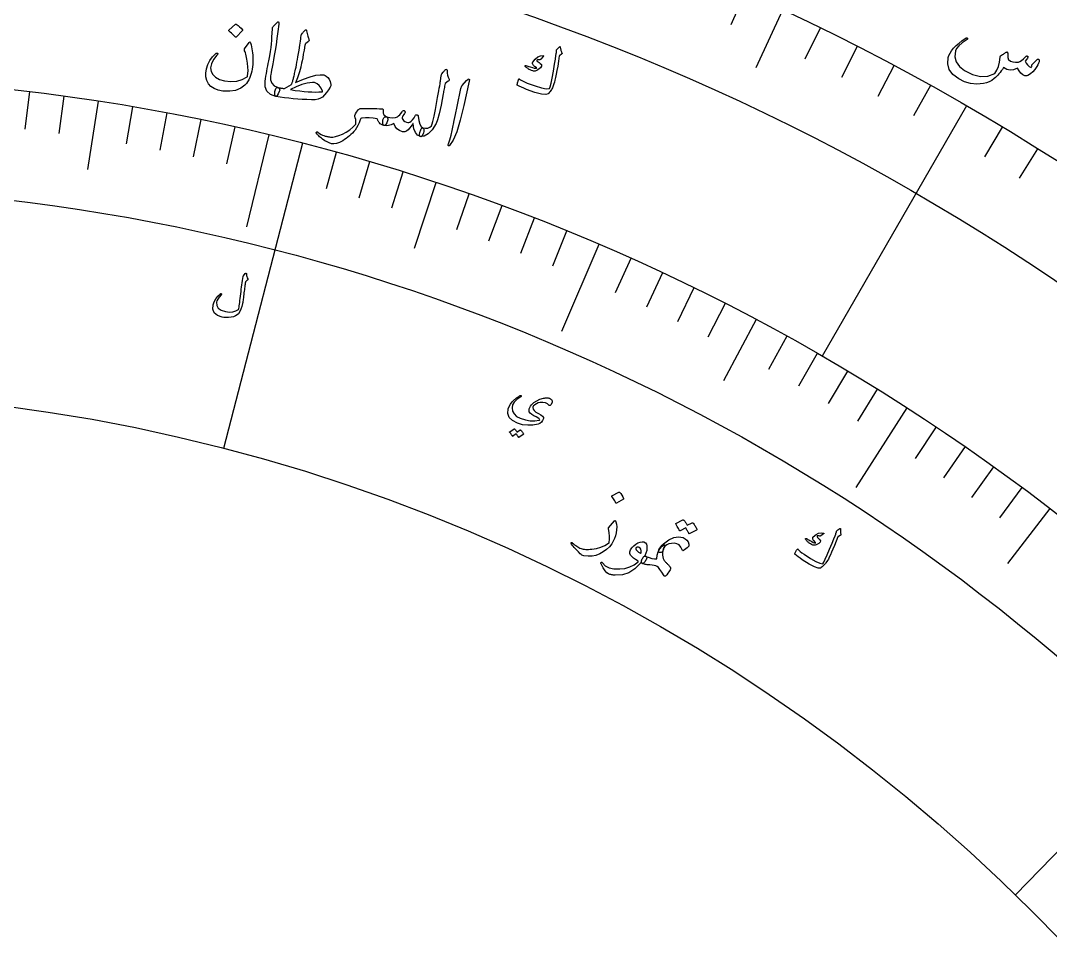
# Model space of a CAD drawing. Header units: millimetres. Extents: x -88 to 88, y -88 to 114.
# Drawn here: x 8.12 to 42.63, y 41.28 to 71.83 of the extents above; entities that cross this region are included whole.
import ezdxf

# ---------------------------------------------------------------- set-up
doc = ezdxf.new("R2010")
doc.units = ezdxf.units.MM
for name, color, linetype in [('ENGRAVE', 7, 'Continuous'), ('ENGRAVE_FINE', 8, 'Continuous'), ('TEXT', 5, 'Continuous')]:
    doc.layers.add(name, color=color, linetype=linetype)

msp = doc.modelspace()

# ---------------------------------------------------------------- linework, layer by layer
at = {"layer": 'ENGRAVE'}
for points in [[(33.6573, 72.1784), (32.7573, 70.2483)], [(10.7214, 69.1336), (10.3654, 66.8378)], [(39.82, 68.9703), (34.98, 60.5871)], [(16.4353, 68.0021), (15.6911, 64.9227)], [(17.5662, 67.7188), (14.9147, 57.4971)], [(22.0396, 66.3977), (21.3078, 64.1928)], [(27.4964, 64.33), (26.2513, 61.4169)], [(32.7682, 61.8114), (31.6801, 59.7588)], [(37.8186, 58.857), (36.1061, 56.1918)], [(42.6121, 55.4852), (41.1971, 53.6427)], [(48.8266, 50.1035), (41.4566, 42.5407)]]:
    msp.add_lwpolyline(points, dxfattribs=at)
for radius in [86.24, 86.24, 83.93, 79.64, 79.64, 76.252, 69.96, 69.96, 66.264, 59.4, 59.4]:
    msp.add_circle((0, 0), radius, dxfattribs=at)
at = {"layer": 'ENGRAVE_FINE'}
for points in [[(32.3925, 72.7548), (31.92, 71.6936)], [(34.9119, 71.58), (34.4027, 70.5359)], [(36.1558, 70.9598), (35.6284, 69.9248)], [(37.3887, 70.3179), (36.8434, 69.2923)], [(8.4138, 69.4522), (8.2614, 68.1942)], [(38.6102, 69.6547), (38.0471, 68.6388)], [(9.5689, 69.3025), (9.3956, 68.0472)], [(11.8711, 68.9455), (11.6561, 67.6966)], [(13.0177, 68.7382), (12.7819, 67.4931)], [(14.1607, 68.5119), (13.9043, 67.2709)], [(15.3001, 68.2665), (15.0229, 67.0299)], [(41.0176, 68.2648), (40.4194, 67.2691)], [(18.6923, 67.4166), (18.3537, 66.1955)], [(42.2028, 67.5386), (41.5872, 66.5535)], [(19.8135, 67.0957), (19.4546, 65.8803)], [(20.9294, 66.756), (20.5503, 65.5468)], [(23.144, 66.0209), (22.7248, 64.825)], [(24.2422, 65.6256), (23.8031, 64.4369)], [(25.3338, 65.212), (24.8749, 64.0308)], [(26.4187, 64.7801), (25.9401, 63.6067)], [(28.5668, 63.8619), (28.0493, 62.7052)], [(29.6294, 63.3759), (29.0927, 62.2279)], [(30.6841, 62.872), (30.1283, 61.7332)], [(31.7304, 62.3505), (31.1557, 61.2211)], [(33.7972, 61.2548), (33.185, 60.1453)], [(34.817, 60.681), (34.1863, 59.5818)], [(35.8274, 60.09), (35.1784, 59.0015)], [(36.828, 59.4819), (36.1609, 58.4045)], [(38.799, 58.2154), (38.0962, 57.161)], [(39.7688, 57.5573), (39.0485, 56.5148)], [(40.7278, 56.8828), (39.9901, 55.8524)], [(41.6757, 56.192), (40.9208, 55.1742)]]:
    msp.add_lwpolyline(points, dxfattribs=at)
at = {"layer": 'TEXT'}
for points in [[(16.7321, 71.7754), (16.7409, 71.7838), (16.7486, 71.7889), (16.755, 71.7909), (16.7603, 71.7896), (16.7673, 71.7835), (16.7714, 71.7688), (16.7727, 71.7458), (16.7711, 71.7143), (16.7414, 71.4621), (16.7108, 71.2297), (16.6793, 71.0169), (16.6472, 70.8239), (16.6169, 70.6594), (16.59, 70.512), (16.5664, 70.3815), (16.5461, 70.2681), (16.529, 70.1717), (16.5148, 70.0924), (16.5035, 70.0302), (16.4951, 69.9851), (16.4928, 69.8447), (16.5339, 69.7312), (16.6184, 69.6447), (16.7463, 69.585), (16.7813, 69.5661), (16.7997, 69.5374), (16.8014, 69.4987), (16.7864, 69.4502), (16.7524, 69.3763), (16.7225, 69.3249), (16.6968, 69.2959), (16.6752, 69.2894), (16.4927, 69.3595), (16.3714, 69.4676), (16.3115, 69.614), (16.3128, 69.7989), (16.3262, 69.8843), (16.3402, 69.9699), (16.3549, 70.0554), (16.3702, 70.1411), (16.386, 70.2268), (16.402, 70.3127), (16.4183, 70.3988), (16.4348, 70.485), (16.4665, 70.6494), (16.492, 70.7982), (16.5111, 70.9313), (16.524, 71.0487), (16.5332, 71.1622), (16.5415, 71.2835), (16.5489, 71.4125), (16.5554, 71.5494), (16.5577, 71.5738), (16.5633, 71.5953), (16.5723, 71.6138), (16.5845, 71.6294)], [(15.3162, 71.7109), (15.3213, 71.7141), (15.3277, 71.7154), (15.3355, 71.7146), (15.3446, 71.7117), (15.4045, 71.6717), (15.4593, 71.6266), (15.509, 71.5766), (15.5535, 71.5215), (15.5574, 71.5138), (15.5582, 71.5067), (15.5562, 71.5002), (15.5512, 71.4944), (15.3392, 71.2776), (15.3321, 71.2728), (15.3242, 71.273), (15.3157, 71.2781), (15.3064, 71.2881), (15.2984, 71.2967), (15.2857, 71.3098), (15.2682, 71.3274), (15.246, 71.3494), (15.2186, 71.376), (15.1856, 71.4072), (15.1469, 71.443), (15.1026, 71.4834), (15.097, 71.4898), (15.0946, 71.4955), (15.0957, 71.5005), (15.1001, 71.5047)], [(17.6551, 71.5122), (17.6651, 71.5187), (17.6737, 71.5224), (17.6806, 71.5235), (17.686, 71.522), (17.6918, 71.5175), (17.6966, 71.5107), (17.7003, 71.5015), (17.703, 71.4899), (17.7134, 71.4404), (17.7234, 71.3944), (17.7333, 71.3519), (17.7428, 71.313), (17.7524, 71.278), (17.7624, 71.2472), (17.7728, 71.2206), (17.7836, 71.1984), (17.7911, 71.1804), (17.7909, 71.1635), (17.7829, 71.1476), (17.7672, 71.1328), (17.68, 71.0675), (17.6679, 71.0555), (17.6583, 71.0407), (17.651, 71.0232), (17.6462, 71.0028), (17.6185, 70.8455), (17.5938, 70.7069), (17.5719, 70.5873), (17.553, 70.4865), (17.5371, 70.4043), (17.5245, 70.3404), (17.5152, 70.2948), (17.509, 70.2677), (17.4884, 70.1879), (17.4674, 70.1127), (17.4459, 70.0419), (17.424, 69.9755), (17.4019, 69.9136), (17.3799, 69.856), (17.3578, 69.8027), (17.3358, 69.7538), (17.6012, 69.8684), (17.8276, 69.9505), (18.0144, 70.0003), (18.1614, 70.0181), (18.2244, 70.0166), (18.2792, 70.0084), (18.3256, 69.9937), (18.3637, 69.9723), (18.4136, 69.9273), (18.456, 69.8659), (18.4909, 69.7881), (18.5183, 69.6939), (18.5208, 69.6725), (18.5179, 69.6495), (18.5098, 69.6247), (18.4964, 69.5984), (18.4373, 69.5066), (18.3735, 69.4213), (18.3049, 69.3425), (18.2316, 69.2701), (18.1679, 69.2279), (18.0859, 69.1983), (17.9855, 69.1812), (17.8668, 69.1767), (17.711, 69.1817), (17.557, 69.1893), (17.4049, 69.1993), (17.2546, 69.2118), (17.1063, 69.227), (16.9603, 69.2449), (16.8166, 69.2657), (16.6752, 69.2894), (16.6606, 69.2977), (16.6494, 69.3147), (16.6416, 69.3405), (16.6372, 69.375), (16.6359, 69.4163), (16.6392, 69.4552), (16.647, 69.4918), (16.6595, 69.5259), (16.6761, 69.5543), (16.696, 69.5736), (16.7195, 69.5838), (16.7463, 69.585), (16.7802, 69.5788), (16.8123, 69.5734), (16.8427, 69.5689), (16.8713, 69.5652), (16.8981, 69.562), (16.9229, 69.5588), (16.9458, 69.5556), (16.9668, 69.5524), (17.1935, 69.6846), (17.197, 69.6919), (17.2011, 69.7015), (17.2057, 69.7132), (17.2109, 69.7273), (17.2167, 69.7436), (17.223, 69.7621), (17.2299, 69.783), (17.2373, 69.806), (17.2451, 69.8312), (17.2529, 69.8583), (17.2607, 69.8874), (17.2686, 69.9184), (17.2766, 69.951), (17.2851, 69.9852), (17.2938, 70.0207), (17.303, 70.0577), (17.3129, 70.0996), (17.324, 70.15), (17.3363, 70.2087), (17.3498, 70.2758), (17.3644, 70.3509), (17.38, 70.4336), (17.3966, 70.5239), (17.4141, 70.6218), (17.4525, 70.8391), (17.481, 71.0115), (17.4998, 71.1389), (17.5087, 71.2212), (17.5127, 71.2746), (17.5166, 71.315), (17.5205, 71.3423), (17.5242, 71.3566), (17.541, 71.3812), (17.5576, 71.404), (17.5741, 71.4252), (17.5903, 71.4447), (17.6065, 71.4629), (17.6227, 71.4802), (17.6389, 71.4966), (17.6551, 71.5122)], [(15.8288, 71.0805), (15.8444, 71.0186), (15.8585, 70.9544), (15.8712, 70.888), (15.8824, 70.8193), (15.8917, 70.7479), (15.8986, 70.6737), (15.903, 70.5965), (15.905, 70.5164), (15.9043, 70.4372), (15.9, 70.3595), (15.8921, 70.2833), (15.8806, 70.2085), (15.8655, 70.135), (15.8467, 70.0625), (15.8243, 69.991), (15.7982, 69.9206), (15.765, 69.848), (15.7274, 69.7825), (15.6854, 69.724), (15.639, 69.6725), (15.4964, 69.5636), (15.3256, 69.494), (15.1267, 69.4634), (14.8994, 69.4717), (14.7402, 69.5016), (14.6059, 69.5522), (14.4962, 69.6236), (14.4113, 69.7161), (14.3551, 69.8238), (14.3253, 69.9424), (14.3221, 70.0719), (14.3454, 70.2124), (14.3944, 70.3563), (14.4634, 70.49), (14.5525, 70.6135), (14.6618, 70.7267), (14.678, 70.7389), (14.6923, 70.7445), (14.7049, 70.7436), (14.7158, 70.7362), (14.7246, 70.7236), (14.7247, 70.7085), (14.7161, 70.6908), (14.6987, 70.6707), (14.5826, 70.5238), (14.5115, 70.3844), (14.4852, 70.2525), (14.5034, 70.1282), (14.5609, 70.0197), (14.6554, 69.9309), (14.7868, 69.8618), (14.9552, 69.8121), (15.1665, 69.788), (15.3627, 69.8023), (15.5441, 69.8554), (15.711, 69.9472), (15.7149, 69.9509), (15.7184, 69.9568), (15.7215, 69.965), (15.7243, 69.9754), (15.7381, 70.0591), (15.7422, 70.1592), (15.7365, 70.2758), (15.7209, 70.4089), (15.7104, 70.4764), (15.6996, 70.5395), (15.6887, 70.598), (15.6777, 70.6521), (15.6662, 70.7015), (15.654, 70.746), (15.6412, 70.7857), (15.6278, 70.8205), (15.6217, 70.8385), (15.6195, 70.8544), (15.6212, 70.868), (15.6268, 70.8796), (15.7809, 71.1015), (15.7934, 71.1136), (15.8056, 71.1142), (15.8174, 71.1031), (15.8288, 71.0805)], [(42.1871, 70.5284), (42.199, 70.5375), (42.2103, 70.5423), (42.2209, 70.5429), (42.2309, 70.5392), (42.2415, 70.531), (42.2489, 70.521), (42.2529, 70.5094), (42.2535, 70.496), (42.2487, 70.4526), (42.2345, 70.4036), (42.2109, 70.3492), (42.1779, 70.2892), (42.1145, 70.1971), (42.042, 70.1168), (41.9604, 70.0485), (41.8699, 69.992), (41.8439, 69.9809), (41.8191, 69.9751), (41.7956, 69.9746), (41.7735, 69.9792), (41.7043, 70.0147), (41.6395, 70.0692), (41.5791, 70.1427), (41.5229, 70.2353), (41.3976, 70.1813), (41.2785, 70.1663), (41.1656, 70.1904), (41.0588, 70.2537), (41.0214, 70.1978), (40.9838, 70.1451), (40.946, 70.0955), (40.908, 70.049), (40.8696, 70.0053), (40.8305, 69.964), (40.7909, 69.9252), (40.7506, 69.8888), (40.6706, 69.8273), (40.5826, 69.7787), (40.4869, 69.7429), (40.3832, 69.7198), (40.1636, 69.7044), (39.9532, 69.7254), (39.7519, 69.7827), (39.5595, 69.8765), (39.3661, 70.0236), (39.2425, 70.1925), (39.1886, 70.3834), (39.2045, 70.5967), (39.2278, 70.6638), (39.2662, 70.737), (39.3198, 70.8164), (39.3885, 70.9019), (39.4721, 70.9909), (39.5688, 71.0781), (39.6787, 71.1633), (39.8018, 71.2466), (39.8106, 71.2513), (39.8192, 71.2533), (39.8277, 71.2526), (39.8361, 71.2493), (39.8435, 71.2443), (39.8491, 71.2384), (39.8529, 71.2317), (39.8549, 71.2243), (39.854, 71.2154), (39.8509, 71.2074), (39.8455, 71.2001), (39.8378, 71.1937), (39.6775, 71.081), (39.559, 70.9807), (39.4822, 70.8932), (39.4469, 70.8185), (39.4279, 70.6209), (39.4726, 70.4445), (39.5809, 70.289), (39.7528, 70.1543), (40.0249, 70.0218), (40.2853, 69.9618), (40.5347, 69.9742), (40.7733, 70.0595), (40.837, 70.17), (40.8868, 70.2969), (40.9226, 70.4402), (40.9444, 70.5999), (40.9453, 70.6168), (40.9484, 70.6306), (40.9539, 70.6412), (40.9617, 70.6487), (40.9943, 70.6708), (41.0251, 70.6914), (41.0541, 70.7105), (41.0814, 70.7281), (41.1066, 70.7438), (41.1297, 70.7574), (41.1507, 70.7688), (41.1694, 70.778), (41.1788, 70.7811), (41.1863, 70.7802), (41.192, 70.7752), (41.1958, 70.7663), (41.1971, 70.7606), (41.1985, 70.7519), (41.2001, 70.7404), (41.2019, 70.726), (41.2035, 70.709), (41.2046, 70.6895), (41.2051, 70.6676), (41.2052, 70.6431), (41.2064, 70.5955), (41.2098, 70.5595), (41.2153, 70.535), (41.2231, 70.5222), (41.291, 70.4745), (41.3695, 70.4448), (41.4586, 70.4331), (41.5585, 70.4395), (41.6034, 70.4564), (41.6601, 70.494), (41.7286, 70.5523), (41.809, 70.6313), (41.8167, 70.6388), (41.8256, 70.6436), (41.8358, 70.6459), (41.8472, 70.6456), (41.8571, 70.6439), (41.8654, 70.6403), (41.8722, 70.6349), (41.8775, 70.6277), (41.8778, 70.6044), (41.8627, 70.5699), (41.8322, 70.5242), (41.7862, 70.4674), (41.8215, 70.4007), (41.8674, 70.3434), (41.9239, 70.2954), (41.9911, 70.2566), (42.0021, 70.2771), (42.0092, 70.2948), (42.0124, 70.3099), (42.0116, 70.3221), (42.0097, 70.3344), (42.0104, 70.3451), (42.014, 70.3541), (42.0202, 70.3614)], [(26.2045, 70.9332), (26.2082, 70.9069), (26.2127, 70.8815), (26.2182, 70.8571), (26.2246, 70.8337), (26.2321, 70.8112), (26.2408, 70.7895), (26.2507, 70.7687), (26.2618, 70.7488), (26.2652, 70.7387), (26.2639, 70.7288), (26.258, 70.7192), (26.2474, 70.7099), (26.1872, 70.6623), (26.1811, 70.657), (26.1764, 70.6523), (26.1731, 70.6482), (26.1713, 70.6448), (26.1438, 70.466), (26.1176, 70.3048), (26.093, 70.1613), (26.0698, 70.0355), (26.048, 69.9275), (26.0276, 69.8375), (26.0087, 69.7655), (25.9911, 69.7114), (25.9537, 69.6111), (25.9401, 69.5799), (25.9248, 69.5492), (25.908, 69.519), (25.8896, 69.4891), (25.8696, 69.4598), (25.8476, 69.431), (25.8239, 69.4028), (25.7983, 69.375), (25.7189, 69.3493), (25.5713, 69.3664), (25.3555, 69.426), (25.0711, 69.5273), (24.9835, 69.5623), (24.9032, 69.5969), (24.8303, 69.6311), (24.7647, 69.6649), (24.7594, 69.6698), (24.7563, 69.6754), (24.7555, 69.6816), (24.7569, 69.6885), (24.7663, 69.7207), (24.775, 69.7499), (24.7831, 69.7762), (24.7906, 69.7995), (24.7975, 69.8201), (24.804, 69.8382), (24.8101, 69.8539), (24.8157, 69.8671), (24.8193, 69.8744), (24.8235, 69.8777), (24.8283, 69.877), (24.8338, 69.8723), (24.8766, 69.8407), (24.9347, 69.8079), (25.0079, 69.774), (25.0964, 69.7389), (25.3635, 69.6423), (25.5769, 69.5787), (25.7367, 69.5484), (25.8432, 69.5519), (25.8662, 69.6143), (25.8956, 69.7324), (25.9313, 69.9061), (25.9732, 70.1355), (26.0131, 70.3659), (26.0424, 70.5404), (26.0612, 70.6591), (26.0698, 70.722), (26.0716, 70.7393), (26.0733, 70.7556), (26.0749, 70.7707), (26.0764, 70.7848), (26.0777, 70.7975), (26.0788, 70.8089), (26.0797, 70.8189), (26.0803, 70.8276), (26.083, 70.846), (26.0884, 70.8624), (26.0968, 70.877), (26.1079, 70.8896), (26.1763, 70.9529), (26.1815, 70.957), (26.1863, 70.9591), (26.1907, 70.9594), (26.1947, 70.9578), (26.1986, 70.9533), (26.2016, 70.9477), (26.2036, 70.941), (26.2045, 70.9332)], [(25.6297, 70.6595), (25.6334, 70.6575), (25.6362, 70.6548), (25.6382, 70.6512), (25.6392, 70.6467), (25.6388, 70.6432), (25.6378, 70.6397), (25.6362, 70.636), (25.634, 70.6323), (25.5509, 70.5392), (25.5416, 70.5301), (25.5329, 70.5236), (25.525, 70.5198), (25.5177, 70.5187), (25.489, 70.5208), (25.4633, 70.5192), (25.4407, 70.5138), (25.4212, 70.5048), (25.4156, 70.4983), (25.4167, 70.489), (25.4242, 70.4766), (25.4383, 70.4614), (25.4485, 70.4532), (25.4591, 70.4452), (25.4702, 70.4372), (25.4818, 70.4294), (25.494, 70.4216), (25.507, 70.4139), (25.5206, 70.4062), (25.5351, 70.3985), (25.5797, 70.3577), (25.5803, 70.3071), (25.5369, 70.2465), (25.4497, 70.176), (25.4175, 70.1573), (25.388, 70.1443), (25.3612, 70.137), (25.337, 70.1355), (25.3123, 70.139), (25.2799, 70.1485), (25.2397, 70.164), (25.1918, 70.1854), (25.1675, 70.1969), (25.1448, 70.2086), (25.1236, 70.2207), (25.104, 70.2331), (25.0859, 70.2454), (25.069, 70.2572), (25.0534, 70.2686), (25.0391, 70.2795), (25.0311, 70.2886), (25.0262, 70.2974), (25.0245, 70.306), (25.0258, 70.3144), (25.03, 70.322), (25.036, 70.3264), (25.0437, 70.3276), (25.0531, 70.3255), (25.0826, 70.3172), (25.1159, 70.3072), (25.153, 70.2955), (25.1939, 70.2822), (25.2701, 70.2573), (25.3306, 70.2406), (25.3754, 70.2321), (25.4045, 70.2319), (25.4088, 70.2331), (25.4117, 70.2357), (25.4134, 70.2396), (25.4139, 70.2448), (25.4131, 70.2484), (25.4107, 70.2523), (25.4067, 70.2565), (25.4011, 70.261), (25.3463, 70.2971), (25.3238, 70.3133), (25.3057, 70.3303), (25.2919, 70.348), (25.2825, 70.3665), (25.2761, 70.3865), (25.2748, 70.4053), (25.2786, 70.4228), (25.2875, 70.439), (25.3671, 70.5417), (25.4507, 70.6126), (25.5382, 70.6519), (25.6297, 70.6595)], [(22.2388, 70.0519), (22.2777, 70.0974), (22.3083, 70.1335), (22.3304, 70.1604), (22.3442, 70.178), (22.354, 70.1888), (22.3643, 70.1955), (22.3751, 70.198), (22.3864, 70.1964), (22.3979, 70.1905), (22.4061, 70.1813), (22.4109, 70.1686), (22.4124, 70.1527), (22.4177, 70.0749), (22.4305, 70.0023), (22.4508, 69.9348), (22.4785, 69.8725), (22.4857, 69.8531), (22.4835, 69.8345), (22.4721, 69.8167), (22.4515, 69.7996), (22.3473, 69.723), (22.3379, 69.6768), (22.3288, 69.6314), (22.3199, 69.5868), (22.3113, 69.543), (22.3029, 69.5), (22.2947, 69.4579), (22.2869, 69.4165), (22.2792, 69.3759), (22.2081, 69.0005), (22.1445, 68.7095), (22.0888, 68.503), (22.0412, 68.3808), (21.9079, 68.1742), (21.7755, 68.0324), (21.644, 67.9554), (21.5131, 67.9431), (21.5099, 67.9441), (21.5067, 67.9451), (21.5036, 67.9462), (21.5004, 67.9472), (21.4871, 67.9713), (21.4881, 68.0166), (21.5031, 68.0831), (21.5324, 68.1709), (21.5457, 68.2025), (21.5622, 68.2234), (21.582, 68.2336), (21.6049, 68.233), (21.6914, 68.2235), (21.7686, 68.2315), (21.8364, 68.257), (21.8948, 68.3001), (21.9137, 68.3684), (21.9333, 68.4465), (21.9537, 68.5347), (21.9748, 68.6328), (21.9967, 68.7404), (22.0194, 68.857), (22.043, 68.9827), (22.0673, 69.1174), (22.0923, 69.2496), (22.1142, 69.3684), (22.1333, 69.474), (22.1494, 69.5664), (22.1631, 69.6453), (22.1747, 69.7108), (22.1842, 69.7627), (22.1917, 69.8011), (22.2171, 69.995), (22.2218, 70.0135), (22.227, 70.0291), (22.2327, 70.0419), (22.2388, 70.0519)], [(17.9704, 69.7535), (17.9536, 69.7571), (17.9361, 69.7597), (17.9179, 69.7611), (17.899, 69.7614), (17.7219, 69.7393), (17.5411, 69.6911), (17.3569, 69.6169), (17.1693, 69.5166), (17.3258, 69.493), (17.4751, 69.4735), (17.6172, 69.458), (17.7522, 69.4468), (17.8802, 69.4399), (18.0012, 69.4376), (18.1153, 69.44), (18.2224, 69.4471), (18.2326, 69.4486), (18.2386, 69.4525), (18.2405, 69.4587), (18.2382, 69.4674), (18.1905, 69.572), (18.13, 69.6546), (18.0566, 69.7151), (17.9704, 69.7535)], [(23.0641, 69.8201), (23.1151, 69.8691), (23.1473, 69.8816), (23.1605, 69.8576), (23.1548, 69.7972), (22.9688, 68.9869), (22.8524, 68.4903), (22.7338, 68.1021), (22.6135, 67.8221), (22.492, 67.6503), (22.4763, 67.6382), (22.4642, 67.6329), (22.4556, 67.6344), (22.4507, 67.6427), (22.4482, 67.6539), (22.4483, 67.6675), (22.4509, 67.6833), (22.456, 67.7014), (22.5021, 67.8403), (22.5446, 67.9897), (22.5834, 68.1496), (22.6185, 68.3202), (22.6285, 68.3644), (22.6542, 68.4845), (22.6955, 68.6803), (22.7522, 68.9519), (22.8719, 69.5563), (22.8804, 69.5877), (22.8914, 69.6156), (22.9049, 69.6401), (22.9209, 69.6611)], [(20.3031, 68.3145), (20.2534, 68.3316), (20.2102, 68.3517), (20.1736, 68.3746), (20.1434, 68.4005), (20.1305, 68.414), (20.119, 68.4288), (20.109, 68.4449), (20.1005, 68.4624), (20.0929, 68.4809), (20.0858, 68.5001), (20.0791, 68.5201), (20.0728, 68.5409), (19.9324, 68.5599), (19.8019, 68.5704), (19.6813, 68.5726), (19.5707, 68.5665), (19.5461, 68.5606), (19.5263, 68.5484), (19.5113, 68.5301), (19.5011, 68.5056), (19.4634, 68.4037), (19.4219, 68.313), (19.3768, 68.2334), (19.3279, 68.165), (19.2842, 68.1131), (19.2382, 68.0631), (19.19, 68.0151), (19.1396, 67.9689), (19.0871, 67.9249), (19.0324, 67.8833), (18.9757, 67.8439), (18.917, 67.8068), (18.8062, 67.7471), (18.7059, 67.7103), (18.6158, 67.6964), (18.536, 67.7053), (18.4638, 67.7297), (18.3903, 67.7634), (18.3154, 67.8067), (18.2393, 67.8593), (18.2027, 67.8881), (18.1696, 67.9152), (18.1399, 67.9407), (18.1136, 67.9647), (18.0904, 67.9869), (18.0702, 68.0072), (18.0528, 68.0257), (18.0384, 68.0423), (18.0305, 68.0553), (18.0273, 68.068), (18.0286, 68.0803), (18.0345, 68.0923), (18.0437, 68.101), (18.0547, 68.1035), (18.0674, 68.0999), (18.0819, 68.0902), (18.1384, 68.0505), (18.1904, 68.0185), (18.238, 67.9941), (18.2813, 67.9775), (18.304, 67.97), (18.3283, 67.963), (18.3543, 67.9565), (18.3819, 67.9503), (18.4111, 67.9446), (18.4419, 67.9393), (18.4743, 67.9345), (18.5083, 67.93), (18.5831, 67.9306), (18.6744, 67.9476), (18.7823, 67.9809), (18.907, 68.0305), (19.0345, 68.0945), (19.1507, 68.1711), (19.2556, 68.2604), (19.3493, 68.3626), (19.3531, 68.3667), (19.3552, 68.3714), (19.3558, 68.3765), (19.3548, 68.3821), (19.3546, 68.4506), (19.3486, 68.5137), (19.3366, 68.5715), (19.3188, 68.6239), (19.3183, 68.6547), (19.3392, 68.7024), (19.3813, 68.7668), (19.4448, 68.8481), (19.4609, 68.8628), (19.479, 68.8735), (19.499, 68.8801), (19.521, 68.8827), (19.6138, 68.8855), (19.7051, 68.8873), (19.7949, 68.8882), (19.8831, 68.888), (19.9702, 68.8866), (20.0564, 68.8835), (20.1417, 68.8789), (20.2262, 68.8726), (20.2458, 68.869), (20.2597, 68.861), (20.2679, 68.8485), (20.2703, 68.8314), (20.2668, 68.7955), (20.2674, 68.7619), (20.2722, 68.7305), (20.2812, 68.7015), (20.2966, 68.6758), (20.3198, 68.6513), (20.3509, 68.628), (20.3897, 68.6059), (20.4077, 68.5911), (20.4193, 68.5698), (20.4246, 68.542), (20.4236, 68.5077), (20.4174, 68.4708), (20.4072, 68.435), (20.393, 68.4005), (20.3747, 68.3672), (20.3554, 68.3405), (20.337, 68.3229), (20.3196, 68.3142), (20.3031, 68.3145)], [(20.3833, 68.6078), (20.4968, 68.581), (20.5956, 68.5726), (20.6799, 68.5825), (20.7496, 68.6109), (20.7857, 68.6385), (20.8238, 68.6757), (20.864, 68.7225), (20.9062, 68.7787), (20.9204, 68.7949), (20.934, 68.8064), (20.9471, 68.8132), (20.9597, 68.8154), (20.9743, 68.814), (20.9861, 68.8091), (20.995, 68.8006), (21.001, 68.7886), (21.0045, 68.7726), (21.0035, 68.7561), (20.9979, 68.7393), (20.9878, 68.7221), (20.9566, 68.6793), (20.9335, 68.6424), (20.9183, 68.6115), (20.9111, 68.5865), (20.9112, 68.5479), (20.9255, 68.5124), (20.9539, 68.4801), (20.9964, 68.4509), (21.0466, 68.428), (21.0914, 68.4164), (21.1309, 68.4162), (21.1652, 68.4272), (21.2072, 68.4577), (21.2533, 68.5069), (21.3035, 68.5747), (21.3577, 68.6611), (21.3651, 68.6712), (21.3758, 68.6766), (21.39, 68.6775), (21.4077, 68.6738), (21.4233, 68.6672), (21.4347, 68.6583), (21.4419, 68.6472), (21.4448, 68.6339), (21.4622, 68.4831), (21.4951, 68.3659), (21.5437, 68.2822), (21.6081, 68.2319), (21.6223, 68.219), (21.6307, 68.1947), (21.6332, 68.1589), (21.6299, 68.1116), (21.6232, 68.0754), (21.613, 68.0417), (21.5991, 68.0104), (21.5816, 67.9817), (21.565, 67.9606), (21.5486, 67.9469), (21.5324, 67.9408), (21.5163, 67.9421), (21.42, 67.9944), (21.3481, 68.0828), (21.3005, 68.2072), (21.277, 68.3677), (21.2759, 68.3761), (21.2728, 68.3797), (21.2679, 68.3786), (21.261, 68.3727), (21.2045, 68.2923), (21.1532, 68.2267), (21.1069, 68.1758), (21.0657, 68.1397), (21.0294, 68.118), (20.9927, 68.1048), (20.9556, 68.1001), (20.918, 68.104), (20.8149, 68.1433), (20.7327, 68.2021), (20.6711, 68.2806), (20.6303, 68.3787), (20.5379, 68.3382), (20.4516, 68.3142), (20.3712, 68.307), (20.2967, 68.3164), (20.2797, 68.3262), (20.2674, 68.3444), (20.2598, 68.3709), (20.2568, 68.4057), (20.2638, 68.5085), (20.2872, 68.5764), (20.327, 68.6095), (20.3833, 68.6078)], [(15.6485, 63.3569), (15.6534, 63.362), (15.6588, 63.3651), (15.6649, 63.3663), (15.6714, 63.3656), (15.6776, 63.3629), (15.6821, 63.3583), (15.6852, 63.3518), (15.6868, 63.3433), (15.6941, 63.2946), (15.7041, 63.2515), (15.7168, 63.2142), (15.7322, 63.1826), (15.7363, 63.1716), (15.7354, 63.1603), (15.7296, 63.1487), (15.7187, 63.1368), (15.7123, 63.1314), (15.7061, 63.1261), (15.7003, 63.121), (15.6948, 63.1161), (15.6897, 63.1115), (15.6849, 63.1073), (15.6804, 63.1036), (15.6764, 63.1002), (15.6694, 63.094), (15.6635, 63.086), (15.6587, 63.0762), (15.6551, 63.0646), (15.6491, 63.0307), (15.6431, 62.9936), (15.6371, 62.9533), (15.6311, 62.9098), (15.625, 62.8632), (15.6185, 62.8134), (15.6118, 62.7605), (15.6048, 62.7044), (15.5987, 62.6483), (15.5924, 62.5956), (15.5862, 62.5465), (15.5798, 62.5007), (15.5736, 62.4583), (15.5675, 62.4191), (15.5615, 62.383), (15.5556, 62.3501), (15.5343, 62.2537), (15.5038, 62.1649), (15.4643, 62.0837), (15.4158, 62.0102), (15.3763, 61.9697), (15.3226, 61.9366), (15.2548, 61.9107), (15.1728, 61.8921), (15.0864, 61.8812), (15.0069, 61.8779), (14.9344, 61.8822), (14.8689, 61.8943), (14.7121, 61.9555), (14.6105, 62.0446), (14.564, 62.1619), (14.5727, 62.3076), (14.6056, 62.41), (14.6568, 62.5058), (14.7266, 62.5949), (14.8149, 62.6773), (14.8212, 62.6818), (14.8272, 62.6841), (14.833, 62.6841), (14.8385, 62.6819), (14.844, 62.6782), (14.8479, 62.6741), (14.8502, 62.6696), (14.8508, 62.6647), (14.8505, 62.6578), (14.8487, 62.6514), (14.8455, 62.6456), (14.841, 62.6405), (14.7761, 62.5646), (14.7281, 62.4982), (14.6969, 62.4413), (14.6826, 62.3941), (14.6905, 62.2831), (14.743, 62.1945), (14.84, 62.1282), (14.9815, 62.0838), (15.1146, 62.0665), (15.2328, 62.0723), (15.3362, 62.1012), (15.4248, 62.1533), (15.4316, 62.1874), (15.4388, 62.2274), (15.4463, 62.2733), (15.4541, 62.3252), (15.4621, 62.3832), (15.4703, 62.4473), (15.4785, 62.5178), (15.4869, 62.5945), (15.4964, 62.6733), (15.506, 62.7509), (15.5158, 62.8272), (15.5258, 62.9021), (15.5361, 62.9757), (15.5468, 63.0479), (15.5579, 63.1187), (15.5694, 63.1881), (15.5777, 63.2556), (15.58, 63.263), (15.5828, 63.2698), (15.5862, 63.2758), (15.5903, 63.2812)], [(25.8221, 58.947), (25.7715, 58.9925), (25.7059, 59.0221), (25.6251, 59.0357), (25.5293, 59.0333), (25.4634, 59.0198), (25.403, 58.9957), (25.3482, 58.9612), (25.299, 58.9161), (25.2917, 58.906), (25.2865, 58.8945), (25.2833, 58.8815), (25.2823, 58.8671), (25.2944, 58.8156), (25.3302, 58.7653), (25.3897, 58.7161), (25.4727, 58.6679), (25.555, 58.6212), (25.6103, 58.5771), (25.6387, 58.5358), (25.6402, 58.4973), (25.6128, 58.4301), (25.5739, 58.3767), (25.5235, 58.3369), (25.4616, 58.3108), (25.2869, 58.2768), (25.1142, 58.2704), (24.9434, 58.2917), (24.7742, 58.3408), (24.6035, 58.4275), (24.4942, 58.5364), (24.4463, 58.6679), (24.4598, 58.8221), (24.4883, 58.8979), (24.5328, 58.9746), (24.5933, 59.0522), (24.6698, 59.1307), (24.6937, 59.1514), (24.7175, 59.171), (24.7414, 59.1896), (24.7652, 59.2071), (24.7891, 59.2236), (24.8134, 59.2392), (24.8379, 59.2538), (24.8627, 59.2675), (24.875, 59.2723), (24.8843, 59.2725), (24.8905, 59.268), (24.8937, 59.2588), (24.8935, 59.2492), (24.8909, 59.2406), (24.8857, 59.2331), (24.878, 59.2266), (24.7517, 59.1368), (24.6613, 59.0459), (24.6066, 58.9541), (24.5874, 58.8614), (24.6032, 58.7488), (24.6549, 58.6522), (24.7425, 58.5716), (24.8661, 58.5068), (25.0356, 58.45), (25.1977, 58.4205), (25.3525, 58.4183), (25.5002, 58.4436), (25.5099, 58.447), (25.5153, 58.4522), (25.5163, 58.4593), (25.5131, 58.4683), (25.494, 58.4908), (25.4561, 58.5192), (25.3995, 58.5535), (25.3241, 58.5937), (25.2488, 58.6378), (25.196, 58.6825), (25.1657, 58.7276), (25.158, 58.7733), (25.1653, 58.8201), (25.1812, 58.8655), (25.2058, 58.9097), (25.239, 58.9526), (25.3204, 59.03), (25.4145, 59.093), (25.5213, 59.1415), (25.6408, 59.1755), (25.6717, 59.1824), (25.7009, 59.1873), (25.7285, 59.1902), (25.7544, 59.1912), (25.7785, 59.1903), (25.8009, 59.1877), (25.8214, 59.1835), (25.8401, 59.1777), (25.9071, 59.1406), (25.9366, 59.0915), (25.9286, 59.0303), (25.8831, 58.9571), (25.8654, 58.9398), (25.8494, 58.9323), (25.8349, 58.9347), (25.8221, 58.947)], [(24.8589, 58.1146), (24.8621, 58.1159), (24.8659, 58.1159), (24.8701, 58.1146), (24.8749, 58.112), (24.8897, 58.0977), (24.9037, 58.083), (24.9168, 58.0677), (24.929, 58.0521), (24.9405, 58.0358), (24.9512, 58.0188), (24.9612, 58.001), (24.9704, 57.9824), (24.9716, 57.9774), (24.9711, 57.9729), (24.9689, 57.9688), (24.9651, 57.9652), (24.8194, 57.8634), (24.8162, 57.8626), (24.8128, 57.8641), (24.809, 57.8679), (24.8048, 57.874), (24.8023, 57.8791), (24.7979, 57.8864), (24.7916, 57.8961), (24.7833, 57.9081), (24.7731, 57.9225), (24.7607, 57.9396), (24.7463, 57.9593), (24.7299, 57.9817), (24.6157, 57.9029), (24.6112, 57.9009), (24.6068, 57.9018), (24.6026, 57.9056), (24.5986, 57.9123), (24.5951, 57.9181), (24.5895, 57.927), (24.5817, 57.9389), (24.5718, 57.9539), (24.5595, 57.9721), (24.5446, 57.9935), (24.5271, 58.0181), (24.507, 58.0461), (24.5053, 58.05), (24.5052, 58.0533), (24.5067, 58.0559), (24.5098, 58.0578), (24.6545, 58.1541), (24.6577, 58.1554), (24.6615, 58.1555), (24.6657, 58.1542), (24.6705, 58.1516), (24.6835, 58.1403), (24.6956, 58.1283), (24.707, 58.1157), (24.7176, 58.1025), (24.7275, 58.0888), (24.7366, 58.0747), (24.745, 58.0602), (24.7528, 58.0454)], [(28.1683, 56.0345), (28.1734, 56.0361), (28.1792, 56.0357), (28.1856, 56.0333), (28.1927, 56.0289), (28.2349, 55.9814), (28.2717, 55.9307), (28.3029, 55.8769), (28.3287, 55.8199), (28.3302, 55.8125), (28.3294, 55.8062), (28.3262, 55.8011), (28.3206, 55.7973), (28.0914, 55.6594), (28.0842, 55.657), (28.0776, 55.6589), (28.0714, 55.6651), (28.0657, 55.6757), (28.0608, 55.6848), (28.0529, 55.6988), (28.0419, 55.7177), (28.0278, 55.7415), (28.0104, 55.7703), (27.9891, 55.8043), (27.9641, 55.8435), (27.9354, 55.8879), (27.932, 55.8946), (27.9312, 55.8999), (27.9332, 55.9039), (27.938, 55.9066)], [(28.0245, 55.0684), (28.0285, 55.0725), (28.0322, 55.0754), (28.0359, 55.0771), (28.0393, 55.0776), (28.0471, 55.0745), (28.0546, 55.0665), (28.0617, 55.0537), (28.0685, 55.036), (28.0877, 54.9536), (28.0956, 54.8656), (28.0921, 54.7722), (28.0773, 54.6732), (28.0529, 54.571), (28.0204, 54.4746), (27.98, 54.3839), (27.9317, 54.299), (27.8496, 54.1966), (27.7549, 54.1066), (27.6477, 54.0289), (27.528, 53.9633), (27.3999, 53.9137), (27.2689, 53.8868), (27.1348, 53.8825), (26.9976, 53.9007), (26.9629, 53.9096), (26.9306, 53.9234), (26.9008, 53.9422), (26.8735, 53.966), (26.814, 54.0278), (26.7604, 54.0841), (26.7129, 54.1351), (26.6715, 54.1808), (26.6364, 54.221), (26.6077, 54.2557), (26.5854, 54.285), (26.5696, 54.3088), (26.567, 54.3151), (26.5657, 54.3207), (26.5657, 54.3257), (26.567, 54.33), (26.57, 54.335), (26.5739, 54.3391), (26.5785, 54.3424), (26.584, 54.3449), (26.59, 54.3459), (26.5962, 54.3447), (26.6025, 54.3414), (26.609, 54.336), (26.6481, 54.3016), (26.6862, 54.2703), (26.7234, 54.2421), (26.7596, 54.2171), (26.7953, 54.195), (26.8307, 54.1757), (26.8658, 54.1593), (26.9007, 54.1456), (26.9368, 54.1344), (26.9754, 54.1255), (27.0166, 54.1188), (27.0603, 54.1143), (27.1067, 54.1122), (27.1559, 54.1127), (27.2078, 54.1157), (27.2624, 54.1213), (27.4215, 54.1473), (27.5678, 54.1888), (27.7013, 54.2458), (27.822, 54.3184), (27.8307, 54.3248), (27.8381, 54.3336), (27.8442, 54.3447), (27.849, 54.3582), (27.8595, 54.4468), (27.8582, 54.5518), (27.8451, 54.6733), (27.8201, 54.8112), (27.82, 54.8192), (27.8209, 54.8259), (27.8227, 54.8312), (27.8256, 54.8352)], [(30.625, 55.007), (30.6301, 55.0084), (30.6359, 55.0078), (30.6422, 55.0051), (30.6492, 55.0004), (30.6701, 54.9761), (30.6895, 54.9514), (30.7076, 54.9261), (30.7243, 54.9004), (30.7397, 54.8738), (30.7538, 54.8462), (30.7667, 54.8177), (30.7784, 54.788), (30.7795, 54.7804), (30.7781, 54.7736), (30.7743, 54.7679), (30.7679, 54.7632), (30.5299, 54.6368), (30.525, 54.6362), (30.5199, 54.639), (30.5145, 54.6454), (30.509, 54.6553), (30.5059, 54.6634), (30.5001, 54.6752), (30.4917, 54.6909), (30.4807, 54.7104), (30.4669, 54.734), (30.4502, 54.7619), (30.4308, 54.7941), (30.4085, 54.8306), (30.2225, 54.7326), (30.2153, 54.7304), (30.2087, 54.7326), (30.2027, 54.739), (30.1974, 54.7498), (30.1928, 54.7592), (30.1854, 54.7735), (30.175, 54.7928), (30.1618, 54.8171), (30.1454, 54.8465), (30.1253, 54.8814), (30.1017, 54.9215), (30.0745, 54.967), (30.0725, 54.9732), (30.0728, 54.9781), (30.0754, 54.9818), (30.0804, 54.9841), (30.3158, 55.1032), (30.3209, 55.1046), (30.3266, 55.104), (30.333, 55.1014), (30.34, 55.0967), (30.3584, 55.0773), (30.3756, 55.0571), (30.3914, 55.0361), (30.4059, 55.0143), (30.4192, 54.992), (30.4314, 54.9692), (30.4424, 54.9459), (30.4524, 54.9222)], [(29.6457, 54.0837), (29.6313, 54.0477), (29.6097, 54.0227), (29.5811, 54.0089), (29.5454, 54.0062), (29.5164, 54.0137), (29.5012, 54.0311), (29.5, 54.0584), (29.5125, 54.0954), (29.5445, 54.1516), (29.5801, 54.2037), (29.6195, 54.2516), (29.6626, 54.2954), (29.8397, 54.4306), (30.0088, 54.5109), (30.1698, 54.5363), (30.3223, 54.5069), (30.3902, 54.4723), (30.4448, 54.424), (30.4861, 54.3622), (30.5142, 54.2869), (30.5182, 54.2629), (30.5176, 54.2422), (30.5124, 54.225), (30.5027, 54.2112), (30.4567, 54.1675), (30.413, 54.13), (30.3717, 54.099), (30.3326, 54.0743), (30.3193, 54.0701), (30.308, 54.0719), (30.2989, 54.0798), (30.2919, 54.0938), (30.2455, 54.1925), (30.1864, 54.2627), (30.1149, 54.3043), (30.031, 54.3174), (29.9274, 54.3128), (29.8423, 54.2972), (29.7756, 54.2704), (29.7274, 54.2327), (29.6998, 54.1988), (29.677, 54.1626), (29.659, 54.1243), (29.6457, 54.0837)], [(35.5971, 54.7876), (35.5951, 54.7635), (35.594, 54.7401), (35.594, 54.7174), (35.595, 54.6953), (35.5972, 54.6738), (35.6006, 54.6529), (35.6052, 54.6325), (35.611, 54.6126), (35.612, 54.6029), (35.6088, 54.5944), (35.6017, 54.5871), (35.5904, 54.5809), (35.5274, 54.5508), (35.521, 54.5473), (35.5159, 54.5441), (35.5122, 54.5412), (35.5098, 54.5386), (35.4496, 54.3855), (35.3941, 54.2478), (35.3435, 54.1255), (35.2977, 54.0186), (35.2567, 53.9272), (35.2206, 53.8514), (35.1894, 53.7914), (35.163, 53.747), (35.1097, 53.6655), (35.0913, 53.6406), (35.0717, 53.6165), (35.0507, 53.593), (35.0284, 53.5702), (35.0047, 53.5483), (34.9795, 53.5271), (34.9528, 53.5068), (34.9246, 53.4874), (34.849, 53.4805), (34.7216, 53.5253), (34.5422, 53.6213), (34.3103, 53.768), (34.2396, 53.8166), (34.1754, 53.8633), (34.1176, 53.9081), (34.0662, 53.9512), (34.0624, 53.9566), (34.0608, 53.9622), (34.0614, 53.9679), (34.064, 53.9737), (34.0787, 54.0004), (34.0923, 54.0246), (34.1048, 54.0463), (34.116, 54.0654), (34.1263, 54.0823), (34.1357, 54.0971), (34.1442, 54.1097), (34.1519, 54.1203), (34.1565, 54.1261), (34.1609, 54.1282), (34.165, 54.1266), (34.1689, 54.1213), (34.2006, 54.0847), (34.2455, 54.0441), (34.3037, 53.9994), (34.3751, 53.9506), (34.5927, 53.8115), (34.7691, 53.7123), (34.9047, 53.6534), (34.9998, 53.6352), (35.0327, 53.6859), (35.0825, 53.7847), (35.149, 53.9316), (35.2321, 54.1266), (35.3136, 54.3229), (35.3746, 54.4719), (35.4151, 54.5733), (35.4353, 54.6273), (35.4404, 54.6424), (35.4451, 54.6564), (35.4496, 54.6695), (35.4537, 54.6817), (35.4574, 54.6927), (35.4606, 54.7026), (35.4634, 54.7113), (35.4657, 54.7189), (35.4718, 54.7346), (35.4799, 54.7481), (35.4902, 54.7594), (35.5026, 54.7683), (35.576, 54.8108), (35.5814, 54.8133), (35.5861, 54.8143), (35.5901, 54.8136), (35.5933, 54.8114), (35.5959, 54.8066), (35.5974, 54.801), (35.5978, 54.7947), (35.5971, 54.7876)], [(35.0323, 54.6602), (35.0352, 54.6577), (35.0371, 54.6547), (35.0381, 54.6511), (35.0382, 54.647), (35.0371, 54.6439), (35.0355, 54.641), (35.0334, 54.6381), (35.0307, 54.6352), (34.9383, 54.5693), (34.9282, 54.5631), (34.9193, 54.5591), (34.9114, 54.5573), (34.9047, 54.5578), (34.8797, 54.5654), (34.8566, 54.5691), (34.8355, 54.5689), (34.8164, 54.5647), (34.8102, 54.5602), (34.8092, 54.5516), (34.8134, 54.5392), (34.8229, 54.5228), (34.8303, 54.5136), (34.8381, 54.5043), (34.8464, 54.495), (34.8551, 54.4858), (34.8644, 54.4764), (34.8743, 54.467), (34.8849, 54.4574), (34.8961, 54.4477), (34.9276, 54.4026), (34.918, 54.3575), (34.8674, 54.3125), (34.7759, 54.2675), (34.7436, 54.2573), (34.7148, 54.2517), (34.6896, 54.2506), (34.6678, 54.2541), (34.6466, 54.2622), (34.6198, 54.2771), (34.5873, 54.2988), (34.549, 54.3274), (34.5298, 54.3425), (34.512, 54.3575), (34.4956, 54.3724), (34.4807, 54.3873), (34.4671, 54.4018), (34.4544, 54.4157), (34.4429, 54.4289), (34.4324, 54.4414), (34.4271, 54.4511), (34.4245, 54.4599), (34.4247, 54.4679), (34.4276, 54.475), (34.4328, 54.481), (34.439, 54.4837), (34.4461, 54.4832), (34.454, 54.4795), (34.4785, 54.4661), (34.5061, 54.4506), (34.5366, 54.4329), (34.5702, 54.4129), (34.6329, 54.3755), (34.6832, 54.3486), (34.7212, 54.3321), (34.747, 54.3261), (34.751, 54.3263), (34.7542, 54.328), (34.7564, 54.3311), (34.7579, 54.3357), (34.7579, 54.339), (34.7566, 54.343), (34.7539, 54.3475), (34.7498, 54.3526), (34.7084, 54.3956), (34.6917, 54.4145), (34.679, 54.4331), (34.6704, 54.4516), (34.6657, 54.4699), (34.664, 54.4889), (34.6666, 54.5058), (34.6735, 54.5206), (34.6846, 54.5332), (34.7758, 54.6083), (34.8641, 54.6545), (34.9496, 54.6718), (35.0323, 54.6602)], [(28.8826, 53.6435), (28.7056, 53.4601), (28.5069, 53.3335), (28.2865, 53.2633), (28.0443, 53.2491), (28.0127, 53.2513), (27.982, 53.2545), (27.9523, 53.2586), (27.9235, 53.2637), (27.8959, 53.2699), (27.8697, 53.2772), (27.845, 53.2856), (27.8216, 53.2952), (27.7703, 53.3322), (27.712, 53.4001), (27.6465, 53.4989), (27.5737, 53.6284), (27.5672, 53.645), (27.5654, 53.6587), (27.5683, 53.6695), (27.5759, 53.6775), (27.5858, 53.6817), (27.5957, 53.6808), (27.6054, 53.6749), (27.615, 53.6641), (27.7103, 53.567), (27.8389, 53.5004), (28.0012, 53.4643), (28.1974, 53.4582), (28.3716, 53.4788), (28.5323, 53.526), (28.6794, 53.6001), (28.8131, 53.7012), (28.8151, 53.7062), (28.8157, 53.7108), (28.8147, 53.7149), (28.8123, 53.7185), (28.7254, 53.7718), (28.6546, 53.8231), (28.5999, 53.8724), (28.5613, 53.9199), (28.54, 53.9729), (28.5396, 54.0308), (28.5603, 54.0936), (28.6019, 54.1614), (28.6083, 54.1699), (28.6151, 54.1784), (28.6223, 54.187), (28.63, 54.1955), (28.6381, 54.2041), (28.6468, 54.2131), (28.6562, 54.2224), (28.6661, 54.232), (28.7368, 54.2909), (28.8073, 54.3334), (28.8777, 54.3596), (28.9479, 54.3693), (29.0105, 54.3617), (29.0579, 54.3359), (29.0901, 54.2921), (29.107, 54.2302), (29.1103, 54.1548), (29.1004, 54.0747), (29.0773, 53.9898), (29.041, 53.9001), (29.0462, 53.8975), (29.0513, 53.895), (29.0563, 53.8928), (29.0613, 53.8909), (29.0663, 53.889), (29.0713, 53.8868), (29.0764, 53.8843), (29.0816, 53.8816), (29.0972, 53.8684), (29.1048, 53.8497), (29.1044, 53.8255), (29.096, 53.796), (29.0827, 53.7656), (29.0664, 53.7366), (29.0469, 53.7088), (29.0243, 53.6822), (29.0018, 53.6603), (28.9823, 53.6465), (28.966, 53.6407), (28.9528, 53.643), (28.9034, 53.6696), (28.9005, 53.665), (28.896, 53.6591), (28.8901, 53.652), (28.8826, 53.6435)], [(28.9153, 54.0049), (28.9136, 54.0677), (28.9016, 54.1178), (28.8795, 54.1552), (28.8471, 54.1798), (28.8229, 54.1855), (28.7993, 54.1867), (28.7763, 54.1833), (28.7538, 54.1754), (28.7449, 54.1696), (28.7395, 54.1611), (28.7377, 54.1498), (28.7395, 54.1358), (28.7539, 54.0975), (28.7844, 54.0604), (28.8309, 54.0244), (28.8936, 53.9894), (28.9009, 53.9873), (28.9069, 53.9891), (28.9117, 53.995), (28.9153, 54.0049)], [(29.6699, 54.1589), (29.6521, 54.1191), (29.6402, 54.0689), (29.634, 54.0084), (29.6336, 53.9374), (29.6357, 53.9099), (29.6391, 53.8834), (29.6437, 53.8579), (29.6495, 53.8334), (29.6564, 53.81), (29.6646, 53.7876), (29.674, 53.7663), (29.6845, 53.746), (29.69, 53.7378), (29.6976, 53.7281), (29.7074, 53.7171), (29.7194, 53.7046), (29.7335, 53.6905), (29.7496, 53.6747), (29.7677, 53.6571), (29.7878, 53.6377), (29.8037, 53.622), (29.8182, 53.6068), (29.8313, 53.5921), (29.843, 53.578), (29.8536, 53.5643), (29.8635, 53.5508), (29.8727, 53.5375), (29.8811, 53.5244), (29.8936, 53.5014), (29.8985, 53.4779), (29.8959, 53.454), (29.8859, 53.4295), (29.8476, 53.3668), (29.8111, 53.3125), (29.7764, 53.2666), (29.7434, 53.2292), (29.7284, 53.2153), (29.7146, 53.2111), (29.702, 53.2164), (29.6905, 53.2314), (29.613, 53.3506), (29.5468, 53.4416), (29.4919, 53.5044), (29.4485, 53.5392), (29.4048, 53.5581), (29.3491, 53.5733), (29.2812, 53.585), (29.2013, 53.5929), (29.1604, 53.596), (29.1222, 53.5999), (29.0868, 53.6046), (29.0542, 53.6101), (29.0243, 53.6167), (28.997, 53.6246), (28.9723, 53.6338), (28.9502, 53.6444), (28.9373, 53.6559), (28.93, 53.6739), (28.9282, 53.6981), (28.9318, 53.7287), (28.9407, 53.7627), (28.9529, 53.7944), (28.9686, 53.8238), (28.9876, 53.851), (29.0088, 53.8724), (29.0309, 53.8845), (29.0538, 53.8871), (29.0776, 53.8804), (29.1831, 53.8394), (29.2785, 53.8122), (29.3638, 53.7988), (29.439, 53.7993), (29.4497, 53.9205), (29.4829, 54.0318), (29.5387, 54.1333), (29.6173, 54.225), (29.682, 54.2676), (29.7123, 54.2707), (29.7083, 54.2345), (29.6699, 54.1589)]]:
    msp.add_lwpolyline(points, close=True, dxfattribs=at)

doc.saveas('drawing.dxf')
